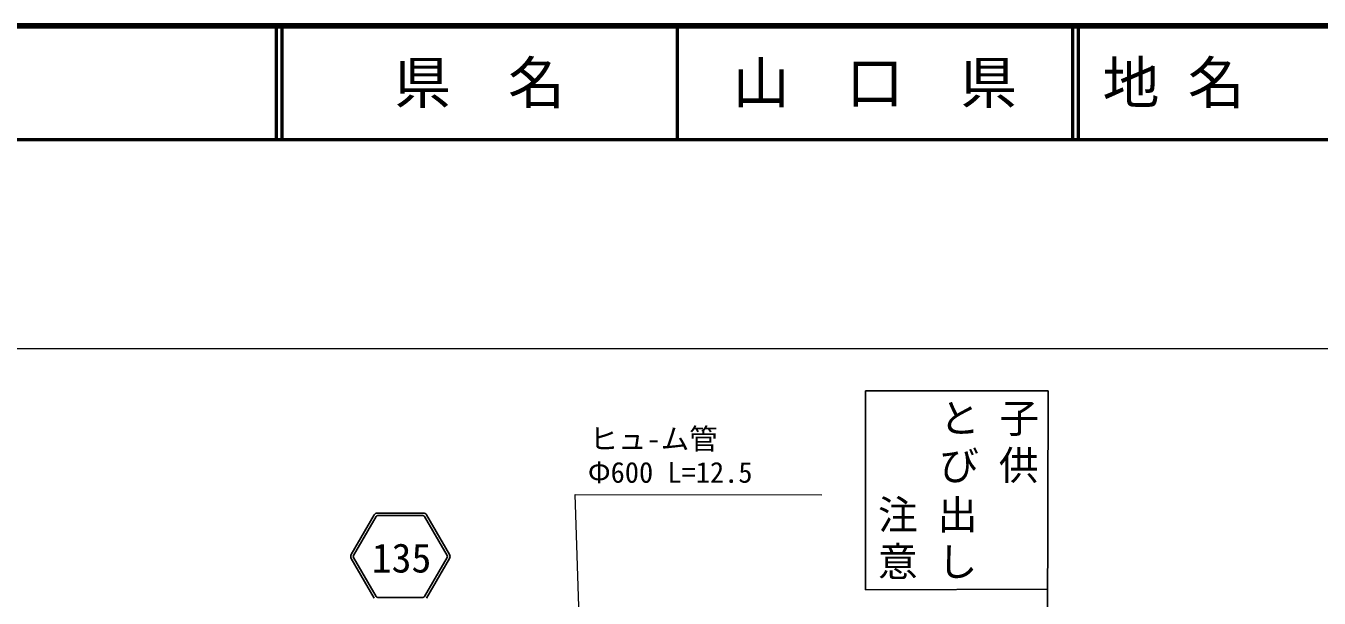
# Model space of a CAD drawing. Units: millimetres, scale not verified. Extents: x 40000 to 680000, y 20000 to 380000.
# Drawn here: x 275748 to 389416, y 329696 to 380000 of the extents above; entities that cross this region are included whole.
import ezdxf
from ezdxf.enums import TextEntityAlignment as Align

# ---------------------------------------------------------------- set-up
doc = ezdxf.new("R2010")
doc.units = ezdxf.units.MM
doc.header["$LTSCALE"] = 1000
for name, color, linetype, lineweight in [('M-STR-HTXT', 7, 'Continuous', 13), ('M-STR-STRC', 7, 'Continuous', 25), ('M-TTL', 2, 'Continuous', 140), ('M-TTL-LINE', 7, 'Continuous', 50), ('M-TTL-TXT', 7, 'Continuous', 13)]:
    doc.layers.add(name, color=color, linetype=linetype, lineweight=lineweight)
doc.styles.add('ＭＳ ゴシック', font='')
doc.styles.get('ＭＳ ゴシック').set_extended_font_data('MS Gothic')

msp = doc.modelspace()

# ---------------------------------------------------------------- linework, layer by layer
at = {"layer": 'M-STR-HTXT'}
for p, q in [((268569, 351643), (579000, 351643)), ((324039, 338815), (345694, 338790)), ((324778, 314782), (324039, 338815))]:
    msp.add_line(p, q, dxfattribs=at)
at = {"layer": 'M-STR-STRC'}
for p, q in [((349539, 330423), (349542, 347920)), ((349542, 347920), (365592, 347920)), ((365592, 347920), (365549, 326435)), ((304346, 333522), (306361, 337007)), ((304552, 333436), (306538, 336870)), ((306655, 337176), (310680, 337176)), ((306685, 336955), (310650, 336955)), ((310798, 336870), (312783, 333436)), ((310974, 337007), (312989, 333522)), ((304346, 333181), (306361, 329696)), ((304552, 333266), (306538, 329832)), ((312783, 333266), (310798, 329832)), ((312989, 333181), (310974, 329696)), ((310651, 329747), (306685, 329747)), ((349539, 330423), (365558, 330481))]:
    msp.add_line(p, q, dxfattribs=at)
for centre, radius, start, end in [((306655, 336836), 340, 90, 149.96338), ((306685, 336785), 170, 90, 149.96338), ((310650, 336785), 170, 30.03671, 90), ((310680, 336836), 340, 30.03671, 90), ((304640, 333351), 340, 149.96338, 210.0369), ((304699, 333351), 170, 149.96338, 210.0369), ((312636, 333351), 170, 329.96333, 30.03671), ((312695, 333351), 340, 329.96333, 30.03671), ((306685, 329918), 170, 210.0369, 270), ((310650, 329918), 170, 270, 329.96333)]:
    msp.add_arc(centre, radius, start, end, dxfattribs=at)
at = {"layer": 'M-TTL'}
msp.add_line((680000, 380000), (40000, 380000), dxfattribs=at)
at = {"layer": 'M-TTL-LINE'}
for p, q in [((297750, 380000), (297750, 370000)), ((298250, 380000), (298250, 370000)), ((333000, 380000), (333000, 370000)), ((367750, 380000), (367750, 370000)), ((368250, 380000), (368250, 370000)), ((40000, 370000), (680000, 370000))]:
    msp.add_line(p, q, dxfattribs=at)

# ---------------------------------------------------------------- texts
at = {"layer": 'M-STR-HTXT', "style": 'ＭＳ ゴシック'}
for s, p in [('ヒュ-ム管', (325302, 342233)), ('Φ600 L=12.5', (325142, 339286))]:
    msp.add_text(s, height=1833, dxfattribs=at).set_placement(p, align=Align.BOTTOM_LEFT)
at = {"layer": 'M-STR-STRC', "style": 'ＭＳ ゴシック'}
for s, p in [('   と 子', (350832, 343463)), ('\u3000 び 供', (350770, 339310)), ('注 出', (350642, 334972)), ('135', (306148, 331175)), ('意 し', (350632, 330851))]:
    msp.add_text(s, height=2566, dxfattribs=at).set_placement(p, align=Align.BOTTOM_LEFT)
at = {"layer": 'M-TTL-TXT', "style": 'ＭＳ ゴシック'}
for s, p in [('県\u3000名', (315625, 375000)), ('山\u3000口\u3000県', (350375, 375000))]:
    msp.add_text(s, height=3666, dxfattribs=at).set_placement(p, align=Align.MIDDLE_CENTER)
msp.add_text('地 名', height=3666, dxfattribs=at).set_placement((370380, 375000), align=Align.MIDDLE_LEFT)

doc.saveas('drawing.dxf')
